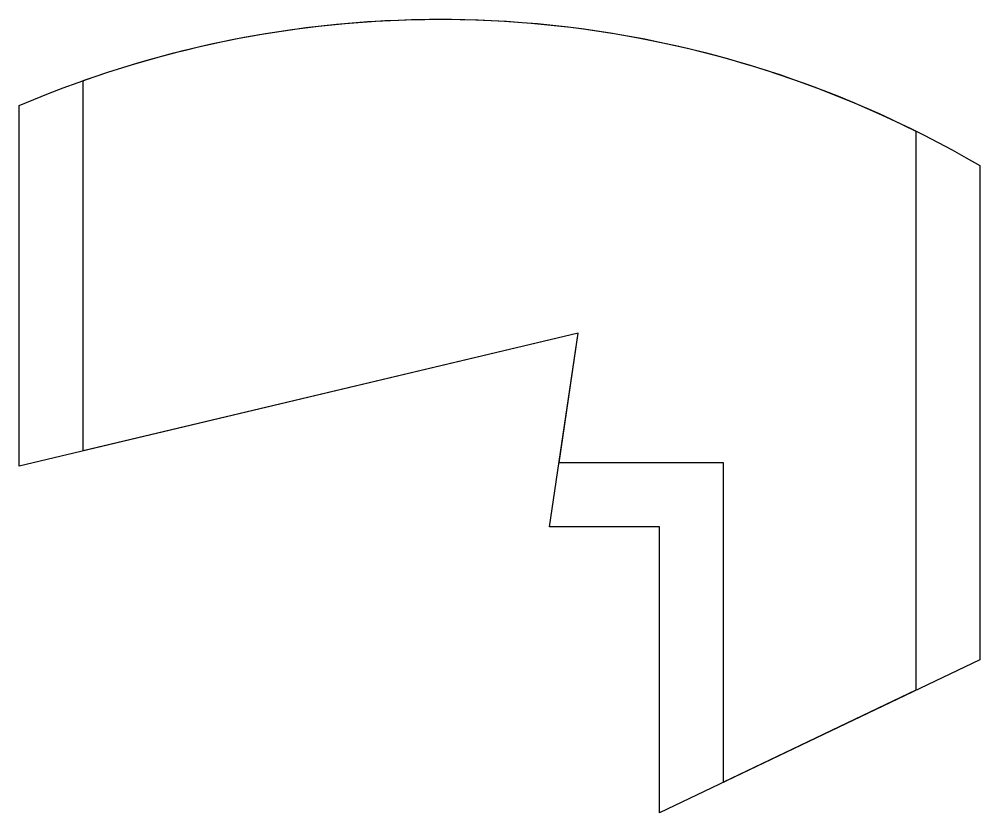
# Model space of a CAD drawing. Extents: x 0 to 15, y 0.5 to 12.9.
import ezdxf

# ---------------------------------------------------------------- set-up
doc = ezdxf.new("R2010")
doc.units = 0
doc.header["$MEASUREMENT"] = 0

msp = doc.modelspace()

# ---------------------------------------------------------------- linework, layer by layer
at = {"color": 2, "true_color": 0xffff00}
msp.add_lwpolyline([(0, 5.947), (0, 11.575, -0.237893), (15, 10.638), (15, 2.926), (10, 0.536), (10, 5), (8.283, 5), (8.729, 8.02)], format="xyb", close=True, dxfattribs=at)
at = {"color": 3, "true_color": 0x00ff00}
msp.add_lwpolyline([(1, 6.184), (1, 11.965, -0.203161), (14, 11.178), (14, 2.448), (11, 1.014), (11, 6), (8.431, 6), (8.729, 8.02)], format="xyb", close=True, dxfattribs=at)

doc.saveas('drawing.dxf')
